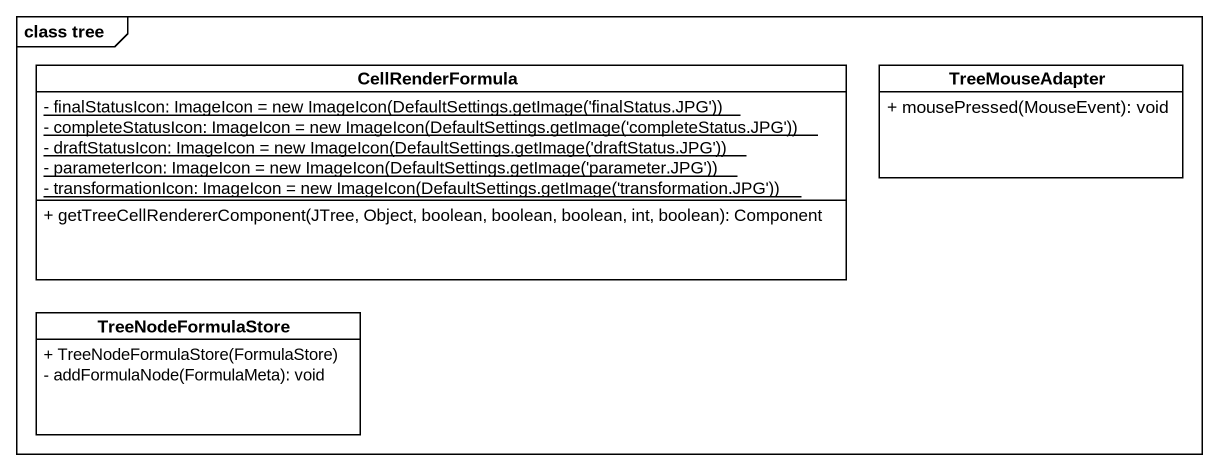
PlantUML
@startuml
mainframe class tree
hide circle
hide empty members
skinparam classAttributeIconSize 0
class CellRenderFormula {
  {static} {field} - finalStatusIcon: ImageIcon = new ImageIcon(DefaultSettings.getImage('finalStatus.JPG'))
  {static} {field} - completeStatusIcon: ImageIcon = new ImageIcon(DefaultSettings.getImage('completeStatus.JPG'))
  {static} {field} - draftStatusIcon: ImageIcon = new ImageIcon(DefaultSettings.getImage('draftStatus.JPG'))
  {static} {field} - parameterIcon: ImageIcon = new ImageIcon(DefaultSettings.getImage('parameter.JPG'))
  {static} {field} - transformationIcon: ImageIcon = new ImageIcon(DefaultSettings.getImage('transformation.JPG'))
  + getTreeCellRendererComponent(JTree, Object, boolean, boolean, boolean, int, boolean): Component
}
class TreeMouseAdapter {
  + mousePressed(MouseEvent): void
}
class TreeNodeFormulaStore {
  + TreeNodeFormulaStore(FormulaStore)
  - addFormulaNode(FormulaMeta): void
}
@enduml
